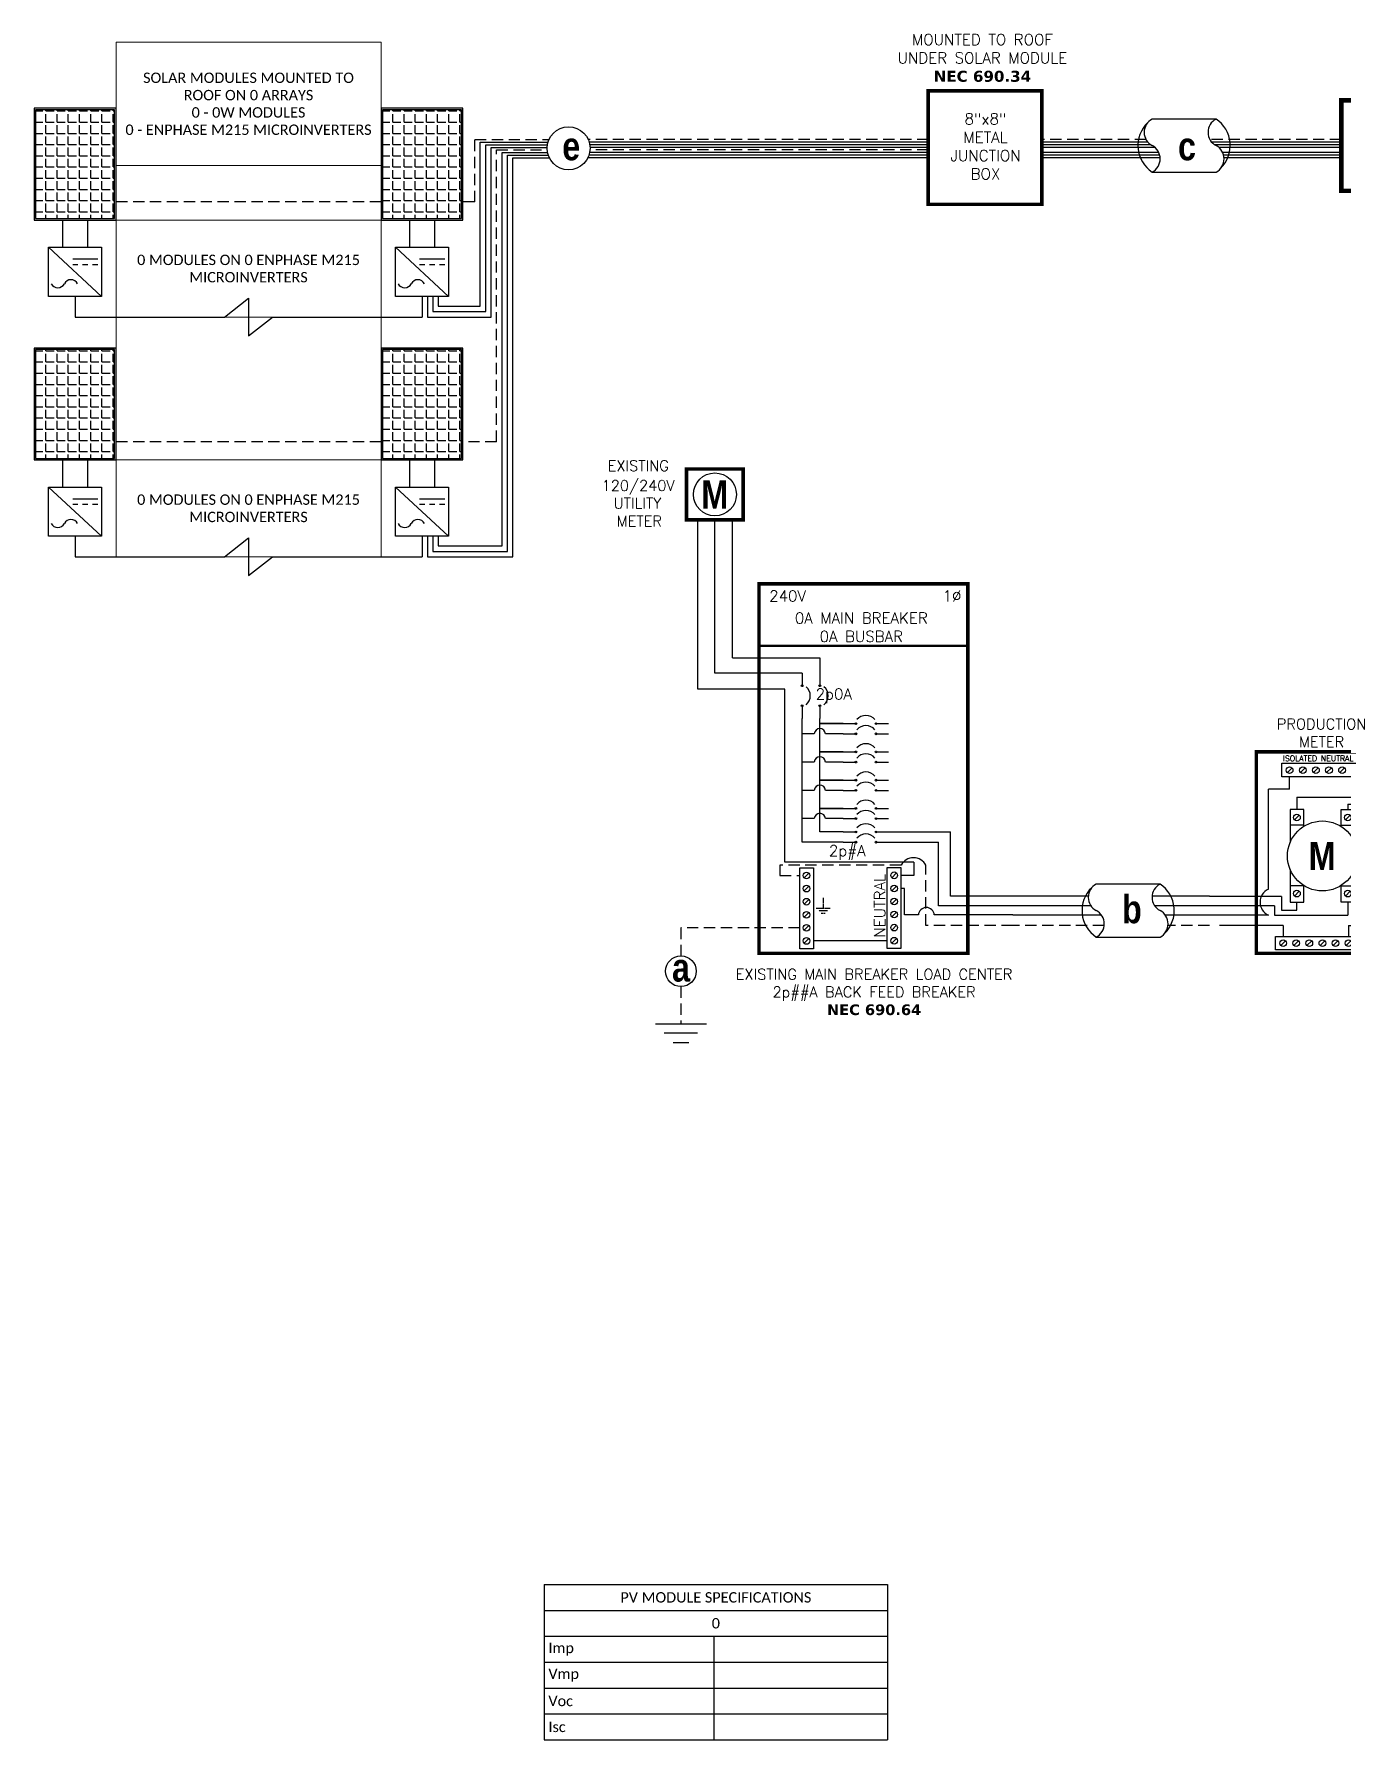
# Model space of a CAD drawing. Header units: feet. Extents: x 22430 to 23220, y 15295 to 15870.
# Drawn here: x 22430 to 22866, y 15295 to 15862 of the extents above; entities that cross this region are included whole.
import ezdxf

# ---------------------------------------------------------------- set-up
doc = ezdxf.new("R2010")
doc.units = ezdxf.units.FT
doc.header["$MEASUREMENT"] = 0
doc.linetypes.add('HIDDEN', pattern=[0.375, 0.25, -0.125])
for name, color, linetype in [('ONE LINE BLOCKS', 7, 'Continuous'), ('TABLES', 7, 'Continuous'), ('TEXT', 7, 'Continuous'), ('Z - TITLEBLOCK TXT', 7, 'Continuous')]:
    doc.layers.add(name, color=color, linetype=linetype)
doc.styles.add('ONE LINE TXT', font='techb___.ttf')
doc.styles.get("Standard").update_dxf_attribs({"font": 'simplex.shx'})

# ---------------------------------------------------------------- blocks, each defined once
blk = doc.blocks.new('*T10')
at = {"layer": 'Defpoints', "color": 8, "linetype": 'ByBlock', "lineweight": 0, "transparency": 16777216}
for p, q in [((0, 0), (88.16, 0)), ((0, 0), (0, -171.21)), ((88.16, 0), (88.16, -171.21)), ((0, -41.08), (88.16, -41.08)), ((0, -59.24), (88.16, -59.24)), ((0, -91.46), (88.16, -91.46)), ((0, -138.99), (88.16, -138.99)), ((0, -171.21), (88.16, -171.21))]:
    blk.add_line(p, q, dxfattribs=at)
at = {"color": 0, "linetype": 'Continuous', "transparency": 16777216, "char_height": 3.4544, "width": 83.574, "attachment_point": 5}
for s, insert in [('{\\fCalibri|b0|i0|c0;SOLAR MODULES MOUNTED TO ROOF ON 0 ARRAYS^J0 - 0W MODULES^J0 - ENPHASE M215 MICROINVERTERS', (44.08, -20.54)), ('{\\fCalibri|b0|i0|c0;', (44.08, -50.16)), ('{\\fCalibri|b0|i0|c0;0 MODULES ON 0 ENPHASE M215 MICROINVERTERS', (44.08, -75.35)), ('{\\fCalibri|b0|i0|c0;', (44.08, -115.23)), ('{\\fCalibri|b0|i0|c0;0 MODULES ON 0 ENPHASE M215 MICROINVERTERS', (44.08, -155.1))]:
    blk.add_mtext(s, dxfattribs=dict(at, insert=insert))
blk = doc.blocks.new('M_METER PAN')
at = {"color": 253, "linetype": 'Continuous'}
for p, q in [((4.73, 8.02), (4.73, 8.75)), ((8.59, 8.02), (8.59, 8.75)), ((4.73, 8.02), (3.48, 8.02)), ((3.48, 2.14), (3.48, 8.02)), ((8.59, 8.02), (9.84, 8.02)), ((9.84, 2.14), (9.84, 8.02)), ((3.48, 0.61), (0, 0.61)), ((9.84, 0.61), (13.32, 0.61))]:
    blk.add_line(p, q, dxfattribs=at)
at = {"color": 7, "linetype": 'Continuous'}
for p, q in [((5.16, 7.56), (5.16, 6.82)), ((5.16, 7.56), (9.47, 7.56)), ((9.47, 7.56), (9.47, 1.71)), ((4.25, 1.71), (0, 1.71)), ((4.25, 1.71), (4.25, 0.9)), ((5.16, 0.9), (5.16, 1.37)), ((9.47, 1.71), (13.32, 1.71)), ((4.25, 0.9), (5.16, 0.9))]:
    blk.add_line(p, q, dxfattribs=at)
at = {"color": 10, "linetype": 'Continuous'}
for p, q in [((8.16, 7.14), (8.16, 6.82)), ((8.16, 7.14), (9.12, 7.14)), ((9.12, 7.14), (9.12, 1.15)), ((3.83, 1.15), (0, 1.15)), ((3.83, 1.15), (3.83, 0.61)), ((8.16, 1.37), (8.16, 0.61)), ((9.12, 1.15), (13.32, 1.15)), ((3.83, 0.61), (8.16, 0.61))]:
    blk.add_line(p, q, dxfattribs=at)
at = {"color": 1, "linetype": 'Continuous'}
for p, q in [((5.57, 5.9), (4.76, 5.9)), ((7.76, 5.9), (8.56, 5.9)), ((5.57, 2.33), (4.76, 2.33)), ((7.76, 2.33), (8.56, 2.33))]:
    blk.add_line(p, q, dxfattribs=at)
at = {"color": 253, "linetype": 'Continuous'}
for centre, start, end in [((3.82, 1.37), 113.9997, 246.0003), ((9.5, 1.37), 293.9997, 66.0003)]:
    blk.add_arc(centre, 0.835, start, end, dxfattribs=at)
at = {"layer": 'ONE LINE BLOCKS', "lineweight": 50, "const_width": 0.21}
blk.add_lwpolyline([(2.77, -1.65), (2.77, 10.22), (10.55, 10.22), (10.55, -1.65)], close=True, dxfattribs=at)
at = {"layer": 'TEXT', "color": 92, "linetype": 'HIDDEN', "ltscale": 15}
for p, q in [((4.35, 0), (0, 0)), ((4.35, 0), (4.35, -0.65)), ((8.2, 0), (8.2, -0.65)), ((8.2, 0), (13.32, 0))]:
    blk.add_line(p, q, dxfattribs=at)
at = {"layer": 'TEXT', "color": 92, "linetype": 'Continuous', "flags": 128}
for points in [[(9.23, -0.46), (9.23, -1.08)], [(8.81, -1.08), (9.64, -1.08)], [(9.5, -1.23), (8.96, -1.23)], [(9.35, -1.38), (9.1, -1.38)]]:
    blk.add_lwpolyline(points, dxfattribs=at)
at = {"layer": 'TEXT', "linetype": 'Continuous'}
blk.add_circle((6.66, 4.09), 2.06, dxfattribs=at)
at = {"layer": 'Z - TITLEBLOCK TXT', "color": 1, "linetype": 'Continuous'}
for p, q in [((4.27, 8.75), (4.27, 9.55)), ((4.27, 9.55), (9.05, 9.55)), ((9.05, 9.55), (9.05, 8.75)), ((9.05, 8.75), (4.27, 8.75)), ((4.76, 6.82), (4.76, 4.89)), ((5.57, 6.82), (4.76, 6.82)), ((5.57, 5.84), (5.57, 6.82)), ((7.76, 5.84), (7.76, 6.82)), ((7.76, 6.82), (8.56, 6.82)), ((8.56, 6.82), (8.56, 4.89)), ((4.76, 3.3), (4.76, 1.37)), ((8.56, 3.3), (8.56, 1.37)), ((5.57, 1.37), (5.57, 2.35)), ((7.76, 1.37), (7.76, 2.35)), ((4.76, 1.37), (5.57, 1.37)), ((8.56, 1.37), (7.76, 1.37)), ((3.89, -1.45), (3.89, -0.65)), ((3.89, -0.65), (8.66, -0.65)), ((8.66, -0.65), (8.66, -1.45)), ((8.66, -1.45), (3.89, -1.45))]:
    blk.add_line(p, q, dxfattribs=at)
at = {"layer": 'Z - TITLEBLOCK TXT', "color": 4, "linetype": 'Continuous'}
for p, q in [((4.87, 9.29), (4.6, 9.01)), ((5.64, 9.29), (5.37, 9.01)), ((6.42, 9.29), (6.14, 9.01)), ((7.19, 9.29), (6.91, 9.01)), ((7.96, 9.29), (7.68, 9.01)), ((8.73, 9.29), (8.45, 9.01)), ((5.3, 6.5), (5.02, 6.22)), ((8.3, 6.5), (8.02, 6.22)), ((5.3, 2.01), (5.02, 1.73)), ((8.3, 2.01), (8.02, 1.73)), ((4.49, -0.91), (4.21, -1.19)), ((5.26, -0.91), (4.98, -1.19)), ((6.03, -0.91), (5.75, -1.19)), ((6.8, -0.91), (6.52, -1.19)), ((7.57, -0.91), (7.29, -1.19)), ((8.34, -0.91), (8.06, -1.19))]:
    blk.add_line(p, q, dxfattribs=at)
for centre in [(4.73, 9.15), (5.51, 9.15), (6.28, 9.15), (7.05, 9.15), (7.82, 9.15), (8.59, 9.15), (5.16, 6.36), (8.16, 6.36), (5.16, 1.87), (8.16, 1.87), (4.35, -1.05), (5.12, -1.05), (5.89, -1.05), (6.66, -1.05), (7.43, -1.05), (8.2, -1.05)]:
    blk.add_circle(centre, 0.197, dxfattribs=at)
at = {"layer": 'TABLES', "color": 4, "linetype": 'Continuous'}
blk.add_text('ISOLATED NEUTRAL', height=0.3321, dxfattribs=at).set_placement((4.34, 9.67))
at = {"layer": 'TEXT', "color": 1, "insert": (6.61, 11.34), "char_height": 0.6278, "attachment_point": 5}
blk.add_mtext_dynamic_manual_height_columns('PRODUCTION METER', width=1.3203, gutter_width=7.17, heights=[0], dxfattribs=at)
at = {"layer": 'Z - TITLEBLOCK TXT', "color": 253, "linetype": 'Continuous', "style": 'ONE LINE TXT'}
blk.add_text('M', height=1.66, dxfattribs=at).set_placement((5.85, 3.26))
blk = doc.blocks.new('*U11')
at = {"color": 0}
blk.add_blockref('M_METER PAN', (0, 0), dxfattribs=at)
blk = doc.blocks.new('*T8')
at = {"layer": 'Z - TITLEBLOCK TXT', "color": 0, "lineweight": -2, "transparency": 16777216}
for p, q in [((0, 0), (114.19, 0)), ((0, 0), (0, -51.69)), ((114.19, 0), (114.19, -51.69)), ((0, -8.62), (114.19, -8.62)), ((0, -17.23), (114.19, -17.23)), ((56.41, -17.23), (56.41, -51.69)), ((0, -25.85), (114.19, -25.85)), ((0, -34.46), (114.19, -34.46)), ((0, -43.08), (114.19, -43.08)), ((0, -51.69), (114.19, -51.69))]:
    blk.add_line(p, q, dxfattribs=at)
at = {"layer": 'Z - TITLEBLOCK TXT', "color": 0, "linetype": 'Continuous', "transparency": 16777216, "char_height": 3.4544}
for s, insert, width, attachment_point in [('{\\fCalibri|b0|i0|c0;PV MODULE SPECIFICATIONS', (57.09, -4.31), 111.433, 5), ('{\\fCalibri|b0|i0|c0;0', (57.09, -12.92), 111.433, 5), ('{\\fCalibri|b0|i0|c0;Imp', (1.38, -21.54), 53.6551, 4), ('{\\fCalibri|b0|i0|c0;', (57.78, -21.54), 55.0254, 4), ('{\\fCalibri|b0|i0|c0;Vmp', (1.38, -30.15), 53.6551, 4), ('{\\fCalibri|b0|i0|c0;', (57.78, -30.15), 55.0254, 4), ('{\\fCalibri|b0|i0|c0;Voc', (1.38, -38.77), 53.6551, 4), ('{\\fCalibri|b0|i0|c0;', (57.78, -38.77), 55.0254, 4), ('{\\fCalibri|b0|i0|c0;Isc', (1.38, -47.39), 53.6551, 4), ('{\\fCalibri|b0|i0|c0;', (57.78, -47.39), 55.0254, 4)]:
    blk.add_mtext(s, dxfattribs=dict(at, insert=insert, width=width, attachment_point=attachment_point))
blk = doc.blocks.new('*U13')
at = {"layer": 'ONE LINE BLOCKS', "linetype": 'Continuous'}
h = blk.add_hatch(color=1, dxfattribs=at)
h.dxf.hatch_style = 1
edge = h.paths.add_edge_path()
edge.add_arc((-70.09, 79.71), 0.291, 0, 360)
h = blk.add_hatch(color=1, dxfattribs=at)
h.dxf.hatch_style = 1
edge = h.paths.add_edge_path()
edge.add_arc((-64.17, 79.71), 0.291, 0, 360)
h = blk.add_hatch(color=1, dxfattribs=at)
h.dxf.hatch_style = 1
edge = h.paths.add_edge_path()
edge.add_arc((-70.09, 73.04), 0.291, 0, 360)
h = blk.add_hatch(color=1, dxfattribs=at)
h.dxf.hatch_style = 1
edge = h.paths.add_edge_path()
edge.add_arc((-64.17, 73.04), 0.291, 0, 360)
h = blk.add_hatch(color=1, dxfattribs=at)
h.dxf.hatch_style = 1
edge = h.paths.add_edge_path()
edge.add_arc((-52.18, 67.09), 0.291, 0, 360)
h = blk.add_hatch(color=1, dxfattribs=at)
h.dxf.hatch_style = 1
edge = h.paths.add_edge_path()
edge.add_arc((-52.18, 63.72), 0.291, 0, 360)
h = blk.add_hatch(color=1, dxfattribs=at)
h.dxf.hatch_style = 1
edge = h.paths.add_edge_path()
edge.add_arc((-45.5, 67.09), 0.291, 0, 360)
h = blk.add_hatch(color=1, dxfattribs=at)
h.dxf.hatch_style = 1
edge = h.paths.add_edge_path()
edge.add_arc((-45.5, 63.72), 0.291, 0, 360)
h = blk.add_hatch(color=1, dxfattribs=at)
h.dxf.hatch_style = 1
edge = h.paths.add_edge_path()
edge.add_arc((-52.18, 57.69), 0.291, 0, 360)
h = blk.add_hatch(color=1, dxfattribs=at)
h.dxf.hatch_style = 1
edge = h.paths.add_edge_path()
edge.add_arc((-45.5, 57.69), 0.291, 0, 360)
h = blk.add_hatch(color=1, dxfattribs=at)
h.dxf.hatch_style = 1
edge = h.paths.add_edge_path()
edge.add_arc((-52.18, 54.31), 0.291, 0, 360)
h = blk.add_hatch(color=1, dxfattribs=at)
h.dxf.hatch_style = 1
edge = h.paths.add_edge_path()
edge.add_arc((-45.5, 54.31), 0.291, 0, 360)
h = blk.add_hatch(color=1, dxfattribs=at)
h.dxf.hatch_style = 1
edge = h.paths.add_edge_path()
edge.add_arc((-52.18, 48.29), 0.291, 0, 360)
h = blk.add_hatch(color=1, dxfattribs=at)
h.dxf.hatch_style = 1
edge = h.paths.add_edge_path()
edge.add_arc((-45.5, 48.29), 0.291, 0, 360)
h = blk.add_hatch(color=1, dxfattribs=at)
h.dxf.hatch_style = 1
edge = h.paths.add_edge_path()
edge.add_arc((-52.18, 44.91), 0.291, 0, 360)
h = blk.add_hatch(color=1, dxfattribs=at)
h.dxf.hatch_style = 1
edge = h.paths.add_edge_path()
edge.add_arc((-45.5, 44.91), 0.291, 0, 360)
h = blk.add_hatch(color=1, dxfattribs=at)
h.dxf.hatch_style = 1
edge = h.paths.add_edge_path()
edge.add_arc((-52.18, 38.89), 0.291, 0, 360)
h = blk.add_hatch(color=1, dxfattribs=at)
h.dxf.hatch_style = 1
edge = h.paths.add_edge_path()
edge.add_arc((-52.18, 35.51), 0.291, 0, 360)
h = blk.add_hatch(color=1, dxfattribs=at)
h.dxf.hatch_style = 1
edge = h.paths.add_edge_path()
edge.add_arc((-45.5, 38.89), 0.291, 0, 360)
h = blk.add_hatch(color=1, dxfattribs=at)
h.dxf.hatch_style = 1
edge = h.paths.add_edge_path()
edge.add_arc((-45.5, 35.51), 0.291, 0, 360)
h = blk.add_hatch(color=1, dxfattribs=at)
h.dxf.hatch_style = 1
edge = h.paths.add_edge_path()
edge.add_arc((-52.18, 31.06), 0.291, 0, 360)
h = blk.add_hatch(color=1, dxfattribs=at)
h.dxf.hatch_style = 1
edge = h.paths.add_edge_path()
edge.add_arc((-45.5, 31.06), 0.291, 0, 360)
h = blk.add_hatch(color=1, dxfattribs=at)
h.dxf.hatch_style = 1
edge = h.paths.add_edge_path()
edge.add_arc((-52.18, 27.68), 0.291, 0, 360)
h = blk.add_hatch(color=1, dxfattribs=at)
h.dxf.hatch_style = 1
edge = h.paths.add_edge_path()
edge.add_arc((-45.5, 27.68), 0.291, 0, 360)
at = {"color": 7, "linetype": 'Continuous'}
for p, q in [((-20.69, 9.66), (-20.69, 31.06)), ((0, 9.66), (-20.69, 9.66))]:
    blk.add_line(p, q, dxfattribs=at)
at = {"color": 10, "linetype": 'Continuous'}
for p, q in [((-24.71, 6.49), (-24.71, 27.68)), ((-20.67, 27.68), (-20.67, 27.68)), ((-20.67, 27.68), (-20.67, 27.68)), ((0, 6.49), (-24.71, 6.49))]:
    blk.add_line(p, q, dxfattribs=at)
at = {"color": 253, "linetype": 'Continuous'}
for p, q in [((-36.04, 12.29), (-37.2, 12.29)), ((-36.04, 3.45), (-36.04, 12.29)), ((-31.39, 3.45), (-36.04, 3.45)), ((0, 3.45), (-26.11, 3.45))]:
    blk.add_line(p, q, dxfattribs=at)
at = {"color": 7, "linetype": 'Continuous'}
blk.add_circle((-110.4, -15.26), 5.11, dxfattribs=at)
at = {"color": 253, "linetype": 'Continuous'}
blk.add_arc((-28.75, 3.3), 2.64, 3.2819, 176.7181, dxfattribs=at)
at = {"layer": 'ONE LINE BLOCKS', "lineweight": 50}
for p, q in [((-108.51, 134.89), (-108.51, 151.79)), ((-108.51, 151.79), (-89.65, 151.79)), ((-89.65, 151.79), (-89.65, 134.89)), ((-89.65, 134.89), (-108.51, 134.89)), ((-84.43, 92.98), (-14.91, 92.98))]:
    blk.add_line(p, q, dxfattribs=at)
at = {"layer": 'ONE LINE BLOCKS', "lineweight": 50, "const_width": 1.19}
for points in [[(-108.51, 134.89), (-108.51, 151.79), (-89.65, 151.79), (-89.65, 134.89)], [(-84.43, -9.3), (-84.43, 113.61), (-14.91, 113.61), (-14.91, -9.3)]]:
    blk.add_lwpolyline(points, close=True, dxfattribs=at)
at = {"layer": 'TEXT', "color": 92, "linetype": 'HIDDEN', "ltscale": 15}
for p, q in [((-77.46, 20.02), (-77.46, 16.57)), ((-37.13, 20.02), (-77.46, 20.02)), ((-28.89, 0), (-28.89, 20.02)), ((-77.46, 16.57), (-70.87, 16.57)), ((0, 0), (-28.89, 0)), ((-70.87, -0.83), (-110.4, -0.83)), ((-110.4, -0.83), (-110.4, -10.15)), ((-110.4, -20.38), (-110.4, -32.73))]:
    blk.add_line(p, q, dxfattribs=at)
at = {"layer": 'TEXT', "color": 92, "linetype": 'Continuous', "ltscale": 15}
blk.add_line((-41.74, -5.18), (-66.33, -5.18), dxfattribs=at)
at = {"layer": 'TEXT', "color": 92, "linetype": 'HIDDEN', "flags": 128}
for points in [[(-65.45, 5.69), (-60.77, 5.69)], [(-63.1, 9.2), (-63.11, 5.69)], [(-61.58, 4.83), (-64.64, 4.83)], [(-62.39, 3.96), (-63.82, 3.96)]]:
    blk.add_lwpolyline(points, dxfattribs=at)
at = {"layer": 'TEXT', "color": 92, "linetype": 'Continuous', "ltscale": 4, "flags": 128}
for points in [[(-118.88, -32.73), (-101.92, -32.73)], [(-104.86, -35.88), (-115.94, -35.88)], [(-107.8, -39.02), (-113, -39.02)]]:
    blk.add_lwpolyline(points, dxfattribs=at)
at = {"layer": 'TEXT', "linetype": 'Continuous'}
blk.add_circle((-99.08, 143.34), 7.15, dxfattribs=at)
at = {"layer": 'TEXT', "color": 92, "linetype": 'Continuous', "ltscale": 0.3}
blk.add_arc((-33.01, 17.86), 4.65, 27.6639, 152.3361, dxfattribs=at)
at = {"layer": 'Z - TITLEBLOCK TXT', "color": 253, "linetype": 'Continuous'}
for p, q in [((-104.8, 78.58), (-104.8, 134.89)), ((-75.86, 78.58), (-104.8, 78.58)), ((-75.86, 20.99), (-75.86, 78.58)), ((-32.91, 20.99), (-75.86, 20.99)), ((-32.91, 20.99), (-32.91, 16.64)), ((-32.91, 16.64), (-37.2, 16.64))]:
    blk.add_line(p, q, dxfattribs=at)
at = {"layer": 'Z - TITLEBLOCK TXT', "color": 10, "linetype": 'Continuous'}
for p, q in [((-99.08, 83.91), (-99.08, 134.89)), ((-70.09, 83.91), (-99.08, 83.91)), ((-70.09, 27.68), (-70.09, 68.84)), ((-66.04, 63.72), (-70.09, 63.72)), ((-56.38, 63.72), (-62.3, 63.72)), ((-66.04, 54.31), (-70.09, 54.31)), ((-56.38, 54.31), (-62.3, 54.31)), ((-66.04, 44.91), (-70.09, 44.91)), ((-56.38, 44.91), (-62.3, 44.91)), ((-66.04, 35.51), (-70.09, 35.51)), ((-56.38, 35.51), (-62.3, 35.51)), ((-56.38, 27.68), (-70.09, 27.68)), ((-41.31, 27.68), (-24.71, 27.68))]:
    blk.add_line(p, q, dxfattribs=at)
at = {"layer": 'Z - TITLEBLOCK TXT', "color": 7, "linetype": 'Continuous'}
for p, q in [((-93.24, 89.01), (-93.24, 134.89)), ((-93.24, 89.01), (-64.17, 89.01)), ((-64.17, 89.01), (-64.17, 83.91)), ((-64.17, 67.09), (-64.17, 68.84)), ((-64.17, 57.69), (-64.17, 67.09)), ((-64.17, 67.09), (-56.38, 67.09)), ((-56.38, 67.09), (-64.17, 67.09)), ((-64.17, 48.29), (-64.17, 57.69)), ((-64.17, 57.69), (-56.38, 57.69)), ((-56.38, 57.69), (-64.17, 57.69)), ((-64.17, 38.89), (-64.17, 48.29)), ((-64.17, 48.29), (-56.38, 48.29)), ((-56.38, 48.29), (-64.17, 48.29)), ((-64.17, 31.06), (-64.17, 38.89)), ((-64.17, 38.89), (-56.38, 38.89)), ((-56.38, 38.89), (-64.17, 38.89)), ((-56.38, 31.06), (-64.17, 31.06)), ((-41.31, 31.06), (-20.69, 31.06))]:
    blk.add_line(p, q, dxfattribs=at)
at = {"layer": 'Z - TITLEBLOCK TXT', "color": 1, "linetype": 'Continuous'}
for p, q in [((-70.87, -7.78), (-70.87, 19.17)), ((-70.87, 19.17), (-66.33, 19.17)), ((-66.33, 19.17), (-66.33, -7.78)), ((-41.74, -7.71), (-41.74, 19.24)), ((-41.74, 19.24), (-37.2, 19.24)), ((-37.2, 19.24), (-37.2, -7.71)), ((-66.33, -7.78), (-70.87, -7.78)), ((-37.2, -7.71), (-41.74, -7.71))]:
    blk.add_line(p, q, dxfattribs=at)
at = {"layer": 'Z - TITLEBLOCK TXT', "color": 4, "linetype": 'Continuous'}
for p, q in [((-67.81, 17.35), (-69.38, 15.78)), ((-38.69, 17.43), (-40.26, 15.85)), ((-67.81, 13), (-69.38, 11.43)), ((-38.69, 13.08), (-40.26, 11.5)), ((-67.81, 8.65), (-69.38, 7.08)), ((-38.69, 8.73), (-40.26, 7.15)), ((-67.81, 4.3), (-69.38, 2.73)), ((-38.69, 4.38), (-40.26, 2.8)), ((-38.69, 0.03), (-40.26, -1.55)), ((-67.81, -0.05), (-69.38, -1.62)), ((-67.81, -4.4), (-69.38, -5.97)), ((-38.69, -4.33), (-40.26, -5.9))]:
    blk.add_line(p, q, dxfattribs=at)
at = {"layer": 'Z - TITLEBLOCK TXT', "color": 1, "linetype": 'Continuous', "flags": 128}
for points in [[(-70.09, 83.91), (-70.09, 79.71)], [(-70.09, 83.91), (-70.09, 79.71)], [(-64.17, 83.91), (-64.17, 79.71)], [(-64.17, 83.91), (-64.17, 79.71)], [(-70.09, 73.04), (-70.09, 68.84)], [(-64.17, 73.04), (-64.17, 68.84)], [(-56.38, 67.09), (-52.18, 67.09)], [(-56.38, 67.09), (-52.18, 67.09)], [(-56.38, 63.72), (-52.18, 63.72)], [(-56.38, 63.72), (-52.18, 63.72)], [(-45.5, 67.09), (-41.31, 67.09)], [(-45.5, 63.72), (-41.31, 63.72)], [(-56.38, 57.69), (-52.18, 57.69)], [(-56.38, 57.69), (-52.18, 57.69)], [(-45.5, 57.69), (-41.31, 57.69)], [(-56.38, 54.31), (-52.18, 54.31)], [(-56.38, 54.31), (-52.18, 54.31)], [(-45.5, 54.31), (-41.31, 54.31)], [(-56.38, 48.29), (-52.18, 48.29)], [(-56.38, 48.29), (-52.18, 48.29)], [(-45.5, 48.29), (-41.31, 48.29)], [(-56.38, 44.91), (-52.18, 44.91)], [(-56.38, 44.91), (-52.18, 44.91)], [(-45.5, 44.91), (-41.31, 44.91)], [(-56.38, 38.89), (-52.18, 38.89)], [(-56.38, 38.89), (-52.18, 38.89)], [(-56.38, 35.51), (-52.18, 35.51)], [(-56.38, 35.51), (-52.18, 35.51)], [(-45.5, 38.89), (-41.31, 38.89)], [(-45.5, 35.51), (-41.31, 35.51)], [(-56.38, 31.06), (-52.18, 31.06)], [(-56.38, 31.06), (-52.18, 31.06)], [(-45.5, 31.06), (-41.31, 31.06)], [(-56.38, 27.68), (-52.18, 27.68)], [(-56.38, 27.68), (-52.18, 27.68)], [(-45.5, 27.68), (-41.31, 27.68)]]:
    blk.add_lwpolyline(points, dxfattribs=at)
at = {"layer": 'Z - TITLEBLOCK TXT', "color": 1, "linetype": 'Continuous'}
for centre in [(-70.09, 79.71), (-64.17, 79.71), (-70.09, 73.04), (-64.17, 73.04), (-52.18, 67.09), (-52.18, 63.72), (-45.5, 67.09), (-45.5, 63.72), (-52.18, 57.69), (-45.5, 57.69), (-52.18, 54.31), (-45.5, 54.31), (-52.18, 48.29), (-45.5, 48.29), (-52.18, 44.91), (-45.5, 44.91), (-52.18, 38.89), (-52.18, 35.51), (-45.5, 38.89), (-45.5, 35.51), (-52.18, 31.06), (-45.5, 31.06), (-52.18, 27.68), (-45.5, 27.68)]:
    blk.add_circle(centre, 0.291, dxfattribs=at)
at = {"layer": 'Z - TITLEBLOCK TXT', "color": 4, "linetype": 'Continuous'}
for centre in [(-68.6, 16.57), (-39.47, 16.64), (-68.6, 12.22), (-39.47, 12.29), (-68.6, 7.87), (-39.47, 7.94), (-68.6, 3.52), (-68.6, -0.83), (-39.47, 3.59), (-39.47, -0.76), (-68.6, -5.18), (-39.47, -5.11)]:
    blk.add_circle(centre, 1.11, dxfattribs=at)
at = {"layer": 'Z - TITLEBLOCK TXT', "color": 1, "linetype": 'Continuous'}
for centre, start, end in [((-71.28, 76.38), 310.3392, 49.6608), ((-65.36, 76.38), 310.3392, 49.6608), ((-48.84, 65.9), 40.3392, 139.6608), ((-48.84, 62.52), 40.3392, 139.6608), ((-48.84, 56.5), 40.3392, 139.6608), ((-48.84, 53.12), 40.3392, 139.6608), ((-48.84, 47.1), 40.3392, 139.6608), ((-48.84, 43.72), 40.3392, 139.6608), ((-48.84, 37.69), 40.3392, 139.6608), ((-48.84, 34.31), 40.3392, 139.6608), ((-48.84, 29.86), 40.3392, 139.6608), ((-48.84, 26.48), 40.3392, 139.6608)]:
    blk.add_arc(centre, 3.93, start, end, dxfattribs=at)
at = {"layer": 'Z - TITLEBLOCK TXT', "color": 10, "linetype": 'Continuous'}
for centre in [(-64.17, 63.61), (-64.17, 54.21), (-64.17, 44.8), (-64.17, 35.4)]:
    blk.add_arc(centre, 1.87, 3.2937, 176.7063, dxfattribs=at)
at = {"layer": 'TABLES', "color": 1, "linetype": 'Continuous'}
blk.add_text('NEUTRAL', height=3.658, rotation=90, dxfattribs=at).set_placement((-42.4, -4.09))
at = {"layer": 'TEXT', "color": 1}
for s, p in [('EXISTING', (-134.76, 151.1)), ('120/240V', (-136.78, 144.52)), ('UTILITY', (-132.82, 138.61)), ('METER', (-131.72, 132.71))]:
    blk.add_text(s, height=3.543, dxfattribs=at).set_placement(p)
at = {"layer": 'TEXT', "color": 1, "attachment_point": 5}
for s, width, gutter_width, heights, insert, char_height in [('240V', 0.1481, 0.75, [0], (-74.92, 109.56), 3.658), ('1∅', 0.1481, 0.75, [0], (-20.22, 109.56), 3.658), ('0A MAIN BREAKER\\P0A BUSBAR', 94.6859, 0.75, [0], (-50.38, 99.17), 3.6576), ('2p0A', 0.1481, 0.75, [0], (-59.53, 76.34), 3.658), ('2p#A', 0.1481, 0.75, [0], (-55.05, 24.24), 3.658), ('EXISTING MAIN BREAKER LOAD CENTER\\P2p##A BACK FEED BREAKER\\P{\\fVerdana|b1|i0|c0|p34;NEC 690.64}', 140.5774, 97.94, [58.72], (-46.13, -22.19), 3.5433)]:
    blk.add_mtext_dynamic_manual_height_columns(s, width=width, gutter_width=gutter_width, heights=heights, dxfattribs=dict(at, insert=insert, char_height=char_height))
at = {"layer": 'Z - TITLEBLOCK TXT', "color": 253, "linetype": 'Continuous', "style": 'ONE LINE TXT'}
blk.add_text('M', height=9.38, dxfattribs=at).set_placement((-103.64, 138.62))
at = {"layer": 'Z - TITLEBLOCK TXT', "color": 1, "linetype": 'Continuous', "insert": (-113.36, -9.32), "char_height": 9.3833, "attachment_point": 1, "style": 'ONE LINE TXT'}
blk.add_mtext_dynamic_manual_height_columns('{\\W1;\\C256;a}', width=0.1385, gutter_width=2.13, heights=[0], dxfattribs=at)

msp = doc.modelspace()

# ---------------------------------------------------------------- hatches: boundary and pattern name
at = {"layer": 'ONE LINE BLOCKS', "linetype": 'Continuous'}
h = msp.add_hatch(dxfattribs=at)
h.set_pattern_fill('ANGLE', color=256, scale=13.54666)
h.set_pattern_definition([(0, (22493.8777, 3818.785), (0, 3.7253315), [2.709332, -1.0159995]), (90, (22493.8777, 3818.785), (-3.7253315, 2e-16), [2.709332, -1.0159995])])
h.paths.add_polyline_path([(22430.87, 15837.08), (22430.87, 15800.9), (22457.1, 15800.9), (22457.1, 15837.08)])
h = msp.add_hatch(dxfattribs=at)
h.set_pattern_fill('ANGLE', color=256, scale=13.54666)
h.set_pattern_definition([(0, (22609.2976, 3818.785), (0, 3.7253315), [2.709332, -1.0159995]), (90, (22609.2976, 3818.785), (-3.7253315, 2e-16), [2.709332, -1.0159995])])
h.paths.add_polyline_path([(22546.29, 15837.08), (22546.29, 15800.9), (22572.52, 15800.9), (22572.52, 15837.08)])
h = msp.add_hatch(dxfattribs=at)
h.set_pattern_fill('ANGLE', color=256, scale=13.54666)
h.set_pattern_definition([(0, (22493.8777, 3739.032), (0, 3.7253315), [2.709332, -1.0159995]), (90, (22493.8777, 3739.032), (-3.7253315, 2e-16), [2.709332, -1.0159995])])
h.paths.add_polyline_path([(22430.87, 15757.33), (22430.87, 15721.15), (22457.1, 15721.15), (22457.1, 15757.33)])
h = msp.add_hatch(dxfattribs=at)
h.set_pattern_fill('ANGLE', color=256, scale=13.54666)
h.set_pattern_definition([(0, (22609.2976, 3739.032), (0, 3.7253315), [2.709332, -1.0159995]), (90, (22609.2976, 3739.032), (-3.7253315, 2e-16), [2.709332, -1.0159995])])
h.paths.add_polyline_path([(22546.29, 15757.33), (22546.29, 15721.15), (22572.52, 15721.15), (22572.52, 15757.33)])

# ---------------------------------------------------------------- linework, layer by layer
at = {"color": 7, "linetype": 'Continuous'}
for p, q in [((22823.57, 15834.01), (22802.32, 15834.01)), ((22802.32, 15816.39), (22823.57, 15816.39)), ((22781.06, 15575.48), (22755.94, 15575.48)), ((22804.96, 15579.55), (22783.71, 15579.55)), ((22821.36, 15575.48), (22802.3, 15575.48)), ((22783.71, 15561.92), (22804.96, 15561.92))]:
    msp.add_line(p, q, dxfattribs=at)
at = {"color": 253, "linetype": 'Continuous'}
for p, q in [((22578.81, 15771.77), (22578.81, 15826.32)), ((22578.81, 15826.32), (22601.33, 15826.32)), ((22727.84, 15826.32), (22615.02, 15826.32)), ((22800.9, 15826.32), (22765.63, 15826.32)), ((22865.22, 15826.32), (22822.14, 15826.32)), ((22586.02, 15822.88), (22601.18, 15822.88)), ((22586.02, 15692.02), (22586.02, 15822.88)), ((22727.84, 15822.88), (22615.17, 15822.88)), ((22804.53, 15822.88), (22765.63, 15822.88)), ((22865.22, 15822.88), (22825.77, 15822.88)), ((22564.81, 15771.77), (22578.81, 15771.77)), ((22564.81, 15692.02), (22586.02, 15692.02)), ((22785.42, 15569.26), (22755.94, 15569.26)), ((22821.36, 15569.26), (22806.67, 15569.26))]:
    msp.add_line(p, q, dxfattribs=at)
at = {"color": 10, "linetype": 'Continuous'}
for p, q in [((22580.61, 15769.97), (22580.61, 15825.46)), ((22580.61, 15825.46), (22601.13, 15825.46)), ((22727.84, 15825.46), (22615.22, 15825.46)), ((22801.89, 15825.46), (22765.63, 15825.46)), ((22865.22, 15825.46), (22823.13, 15825.46)), ((22587.82, 15822.02), (22601.41, 15822.02)), ((22587.82, 15690.22), (22587.82, 15822.02)), ((22727.84, 15822.02), (22614.94, 15822.02)), ((22804.83, 15822.02), (22765.63, 15822.02)), ((22865.22, 15822.02), (22826.08, 15822.02)), ((22563.01, 15769.97), (22580.61, 15769.97)), ((22563.01, 15690.22), (22587.82, 15690.22)), ((22781.94, 15572.3), (22755.94, 15572.3)), ((22821.36, 15572.3), (22803.18, 15572.3))]:
    msp.add_line(p, q, dxfattribs=at)
at = {"linetype": 'Continuous'}
for p, q in [((22582.41, 15768.17), (22582.41, 15824.6)), ((22582.41, 15824.6), (22601.04, 15824.6)), ((22727.84, 15824.6), (22615.31, 15824.6)), ((22803.22, 15824.6), (22765.63, 15824.6)), ((22865.22, 15824.6), (22824.46, 15824.6)), ((22589.62, 15821.15), (22601.76, 15821.15)), ((22589.62, 15688.42), (22589.62, 15821.15)), ((22727.84, 15821.15), (22614.59, 15821.15)), ((22804.97, 15821.15), (22765.63, 15821.15)), ((22865.22, 15821.15), (22826.22, 15821.15)), ((22439.83, 15800.39), (22439.83, 15791.38)), ((22448.14, 15800.39), (22448.14, 15791.38)), ((22555.25, 15800.39), (22555.25, 15791.38)), ((22563.56, 15800.39), (22563.56, 15791.38)), ((22435.16, 15791.38), (22452.81, 15791.38)), ((22435.16, 15791.38), (22452.81, 15774.99)), ((22435.16, 15774.99), (22435.16, 15791.38)), ((22452.81, 15791.38), (22452.81, 15774.99)), ((22550.58, 15791.38), (22568.23, 15791.38)), ((22550.58, 15774.99), (22550.58, 15791.38)), ((22550.58, 15791.38), (22568.23, 15774.99)), ((22568.23, 15791.38), (22568.23, 15774.99)), ((22452.81, 15774.99), (22435.16, 15774.99)), ((22568.23, 15774.99), (22550.58, 15774.99)), ((22561.21, 15768.17), (22582.41, 15768.17)), ((22439.83, 15720.64), (22439.83, 15711.63)), ((22448.14, 15720.64), (22448.14, 15711.63)), ((22555.25, 15720.64), (22555.25, 15711.63)), ((22563.56, 15720.64), (22563.56, 15711.63)), ((22435.16, 15711.63), (22452.81, 15711.63)), ((22435.16, 15695.23), (22435.16, 15711.63)), ((22435.16, 15711.63), (22452.81, 15695.23)), ((22452.81, 15711.63), (22452.81, 15695.23)), ((22550.58, 15711.63), (22568.23, 15711.63)), ((22550.58, 15695.23), (22550.58, 15711.63)), ((22550.58, 15711.63), (22568.23, 15695.23)), ((22568.23, 15711.63), (22568.23, 15695.23)), ((22452.81, 15695.23), (22435.16, 15695.23)), ((22568.23, 15695.23), (22550.58, 15695.23)), ((22561.21, 15688.42), (22589.62, 15688.42))]:
    msp.add_line(p, q, dxfattribs=at)
at = {"linetype": 'Continuous', "flags": 128}
for points in [[(22430.36, 15837.59), (22430.36, 15800.39), (22457.61, 15800.39), (22457.61, 15837.59), (22430.36, 15837.59)], [(22545.78, 15837.59), (22545.78, 15800.39), (22573.03, 15800.39), (22573.03, 15837.59), (22545.78, 15837.59)], [(22430.36, 15757.84), (22430.36, 15720.64), (22457.61, 15720.64), (22457.61, 15757.84), (22430.36, 15757.84)], [(22545.78, 15757.84), (22545.78, 15720.64), (22573.03, 15720.64), (22573.03, 15757.84), (22545.78, 15757.84)]]:
    msp.add_lwpolyline(points, dxfattribs=at)
for points in [[(22430.87, 15837.08), (22430.87, 15800.9), (22457.1, 15800.9), (22457.1, 15837.08)], [(22546.29, 15837.08), (22546.29, 15800.9), (22572.52, 15800.9), (22572.52, 15837.08)], [(22430.87, 15757.33), (22430.87, 15721.15), (22457.1, 15721.15), (22457.1, 15757.33)], [(22546.29, 15757.33), (22546.29, 15721.15), (22572.52, 15721.15), (22572.52, 15757.33)]]:
    msp.add_lwpolyline(points, close=True, dxfattribs=at)
at = {"color": 7, "linetype": 'Continuous'}
msp.add_circle((22608.17, 15824.29), 7.14, dxfattribs=at)
for centre, start, end in [((22808.17, 15825.2), 133.9732, 236.4265), ((22817.72, 15825.2), 313.9732, 56.4265), ((22789.56, 15570.74), 133.9732, 236.4265), ((22799.11, 15570.74), 313.9732, 56.4265)]:
    msp.add_arc(centre, 10.58, start, end, dxfattribs=at)
at = {"layer": 'ONE LINE BLOCKS', "lineweight": 50}
for points, const_width in [([(22765.63, 15805.66), (22727.84, 15805.66), (22727.84, 15843.44), (22765.63, 15843.44)], 1.19), ([(22895.32, 15810.15), (22865.22, 15810.15), (22865.22, 15840.25), (22895.32, 15840.25)], 1.53)]:
    msp.add_lwpolyline(points, close=True, dxfattribs=dict(at, const_width=const_width))
at = {"layer": 'TEXT', "color": 92, "linetype": 'HIDDEN', "ltscale": 15}
for p, q in [((22577, 15806.44), (22577, 15827.18)), ((22577, 15827.18), (22601.64, 15827.18)), ((22727.84, 15827.18), (22614.7, 15827.18)), ((22800.29, 15827.18), (22765.63, 15827.18)), ((22865.22, 15827.18), (22821.53, 15827.18)), ((22584.21, 15823.74), (22601.05, 15823.74)), ((22584.21, 15726.69), (22584.21, 15823.74)), ((22727.84, 15823.74), (22615.29, 15823.74)), ((22577, 15806.44), (22573.03, 15806.44)), ((22584.21, 15726.69), (22573.03, 15726.69)), ((22786.35, 15565.82), (22755.94, 15565.82)), ((22821.36, 15565.82), (22807.6, 15565.82))]:
    msp.add_line(p, q, dxfattribs=at)
at = {"layer": 'TEXT', "color": 92, "linetype": 'HIDDEN', "ltscale": 15, "flags": 128}
for points in [[(22545.78, 15806.44), (22457.61, 15806.44)], [(22545.78, 15726.69), (22457.61, 15726.69)]]:
    msp.add_lwpolyline(points, dxfattribs=at)
at = {"layer": 'Z - TITLEBLOCK TXT', "color": 7, "linetype": 'Continuous'}
for p, q in [((22451.59, 15787.39), (22443.19, 15787.39)), ((22444.95, 15785.57), (22443.19, 15785.57)), ((22448.27, 15785.57), (22446.51, 15785.57)), ((22451.59, 15785.57), (22449.83, 15785.57)), ((22567.01, 15787.39), (22558.61, 15787.39)), ((22560.37, 15785.57), (22558.61, 15785.57)), ((22563.69, 15785.57), (22561.93, 15785.57)), ((22567.01, 15785.57), (22565.25, 15785.57)), ((22493.74, 15768.17), (22501.7, 15774.43)), ((22501.7, 15774.43), (22501.7, 15761.9)), ((22501.7, 15761.9), (22509.65, 15768.17)), ((22451.59, 15707.63), (22443.19, 15707.63)), ((22444.95, 15705.82), (22443.19, 15705.82)), ((22448.27, 15705.82), (22446.51, 15705.82)), ((22451.59, 15705.82), (22449.83, 15705.82)), ((22567.01, 15707.63), (22558.61, 15707.63)), ((22560.37, 15705.82), (22558.61, 15705.82)), ((22563.69, 15705.82), (22561.93, 15705.82)), ((22567.01, 15705.82), (22565.25, 15705.82)), ((22493.74, 15688.42), (22501.7, 15694.68)), ((22501.7, 15694.68), (22501.7, 15682.15)), ((22501.7, 15682.15), (22509.65, 15688.42))]:
    msp.add_line(p, q, dxfattribs=at)
at = {"layer": 'Z - TITLEBLOCK TXT', "linetype": 'Continuous', "flags": 128}
for points in [[(22443.99, 15774.99), (22443.99, 15768.17)], [(22559.41, 15774.99), (22559.41, 15768.17)], [(22561.21, 15774.99), (22561.21, 15768.17)], [(22443.99, 15768.17), (22493.74, 15768.17)], [(22509.65, 15768.17), (22559.41, 15768.17)], [(22443.99, 15695.23), (22443.99, 15688.42)], [(22559.41, 15695.23), (22559.41, 15688.42)], [(22561.21, 15695.23), (22561.21, 15688.42)], [(22443.99, 15688.42), (22493.74, 15688.42)], [(22509.65, 15688.42), (22559.41, 15688.42)]]:
    msp.add_lwpolyline(points, dxfattribs=at)
at = {"layer": 'Z - TITLEBLOCK TXT', "color": 10, "linetype": 'Continuous', "flags": 128}
for points in [[(22563.01, 15774.99), (22563.01, 15769.97)], [(22563.01, 15695.23), (22563.01, 15690.22)]]:
    msp.add_lwpolyline(points, dxfattribs=at)
at = {"layer": 'Z - TITLEBLOCK TXT', "color": 253, "linetype": 'Continuous', "flags": 128}
for points in [[(22564.81, 15774.99), (22564.81, 15771.77)], [(22564.81, 15695.23), (22564.81, 15692.02)]]:
    msp.add_lwpolyline(points, dxfattribs=at)
at = {"layer": 'Z - TITLEBLOCK TXT', "linetype": 'Continuous'}
for centre, radius, start, end in [((22804.63, 15829.61), 4.98, 117.6639, 242.3361), ((22825.88, 15829.61), 4.98, 117.6639, 242.3361), ((22800.01, 15820.79), 4.98, 297.6639, 62.3361), ((22821.26, 15820.79), 4.98, 297.6639, 62.3361), ((22438.23, 15780.4), 2.48, 207.6639, 332.3361), ((22442.61, 15778.1), 2.48, 27.6639, 152.3361), ((22553.65, 15780.4), 2.48, 207.6639, 332.3361), ((22558.03, 15778.1), 2.48, 27.6639, 152.3361), ((22442.61, 15698.34), 2.48, 27.6639, 152.3361), ((22558.03, 15698.34), 2.48, 27.6639, 152.3361), ((22438.23, 15700.64), 2.48, 207.6639, 332.3361), ((22553.65, 15700.64), 2.48, 207.6639, 332.3361), ((22786.02, 15575.14), 4.98, 117.6639, 242.3361), ((22807.27, 15575.14), 4.98, 117.6639, 242.3361), ((22781.4, 15566.33), 4.98, 297.6639, 62.3361), ((22802.65, 15566.33), 4.98, 297.6639, 62.3361)]:
    msp.add_arc(centre, radius, start, end, dxfattribs=at)

# ---------------------------------------------------------------- block references
for name, p in [('*T10', (22457.61, 15859.63)), ('*T8', (22600.08, 15346.58))]:
    msp.add_blockref(name, p)
at = {"color": 7}
msp.add_blockref('*U13', (22755.94, 15565.82), dxfattribs=at)
at = {"color": 155, "true_color": 0x647190, "xscale": 5.644441731736358, "yscale": 5.644441731736358, "zscale": 5.644441731736358}
msp.add_blockref('*U11', (22821.36, 15565.82), dxfattribs=at)

# ---------------------------------------------------------------- texts
at = {"layer": 'TEXT', "color": 1, "char_height": 3.6576, "attachment_point": 5}
for s, width, insert in [(' \\PMOUNTED TO ROOF \\PUNDER SOLAR MODULE\\P{\\fVerdana|b1|i0|c0|p34;NEC 690.34}', 72.4158, (22745.85, 15857.36)), ('8"x8" METAL JUNCTION BOX ', 0.4767, (22746.88, 15824.92))]:
    msp.add_mtext_dynamic_manual_height_columns(s, width=width, gutter_width=7.17, heights=[0], dxfattribs=dict(at, insert=insert))
at = {"layer": 'Z - TITLEBLOCK TXT', "color": 1, "linetype": 'Continuous', "char_height": 9.3833, "attachment_point": 1, "style": 'ONE LINE TXT'}
for s, insert in [('{\\W1;\\C256;e}', (22606.06, 15829.69)), ('{\\W1;\\C256;c}', (22810.92, 15829.69)), ('{\\W1;\\C256;b}', (22792.31, 15575.91))]:
    msp.add_mtext_dynamic_manual_height_columns(s, width=0.1385, gutter_width=2.13, heights=[0], dxfattribs=dict(at, insert=insert))

doc.saveas('drawing.dxf')
